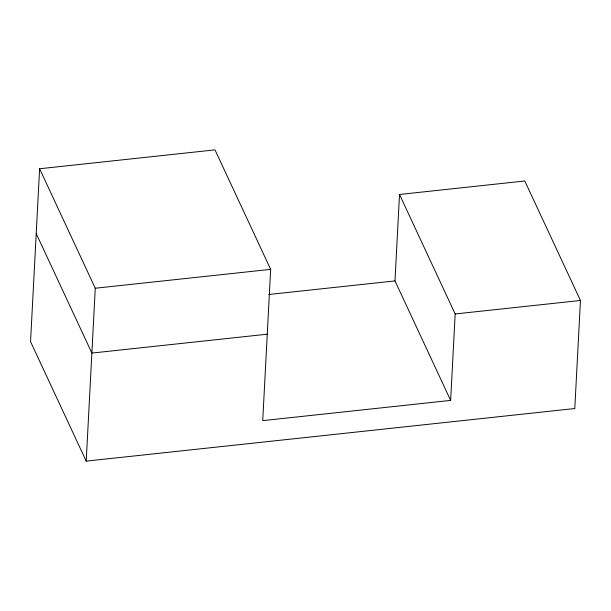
<?xml version="1.0" encoding="UTF-8"?>
<svg xmlns="http://www.w3.org/2000/svg" width="611" height="611" viewBox="0 0 611 611"><rect width="100%" height="100%" fill="white"/><g stroke="black" fill="none" stroke-linecap="round" stroke-linejoin="round"><path stroke-width="0.92" d="M39.608 168.751L30.55 341.641L86.212 461.129L574.791 408.53L580.45 300.475L524.788 180.986L399.51 194.474L394.981 280.915L450.643 400.404L262.73 420.635L270.658 269.359L214.996 149.871L39.608 168.751L95.27 288.239L86.212 461.129M450.643 400.404L455.172 313.962L399.51 194.474M95.27 288.239L270.658 269.359M268.756 294.502L394.981 280.915M267.259 334.194L91.879 353.074L36.209 233.585M455.172 313.962L580.45 300.475"/></g></svg>
